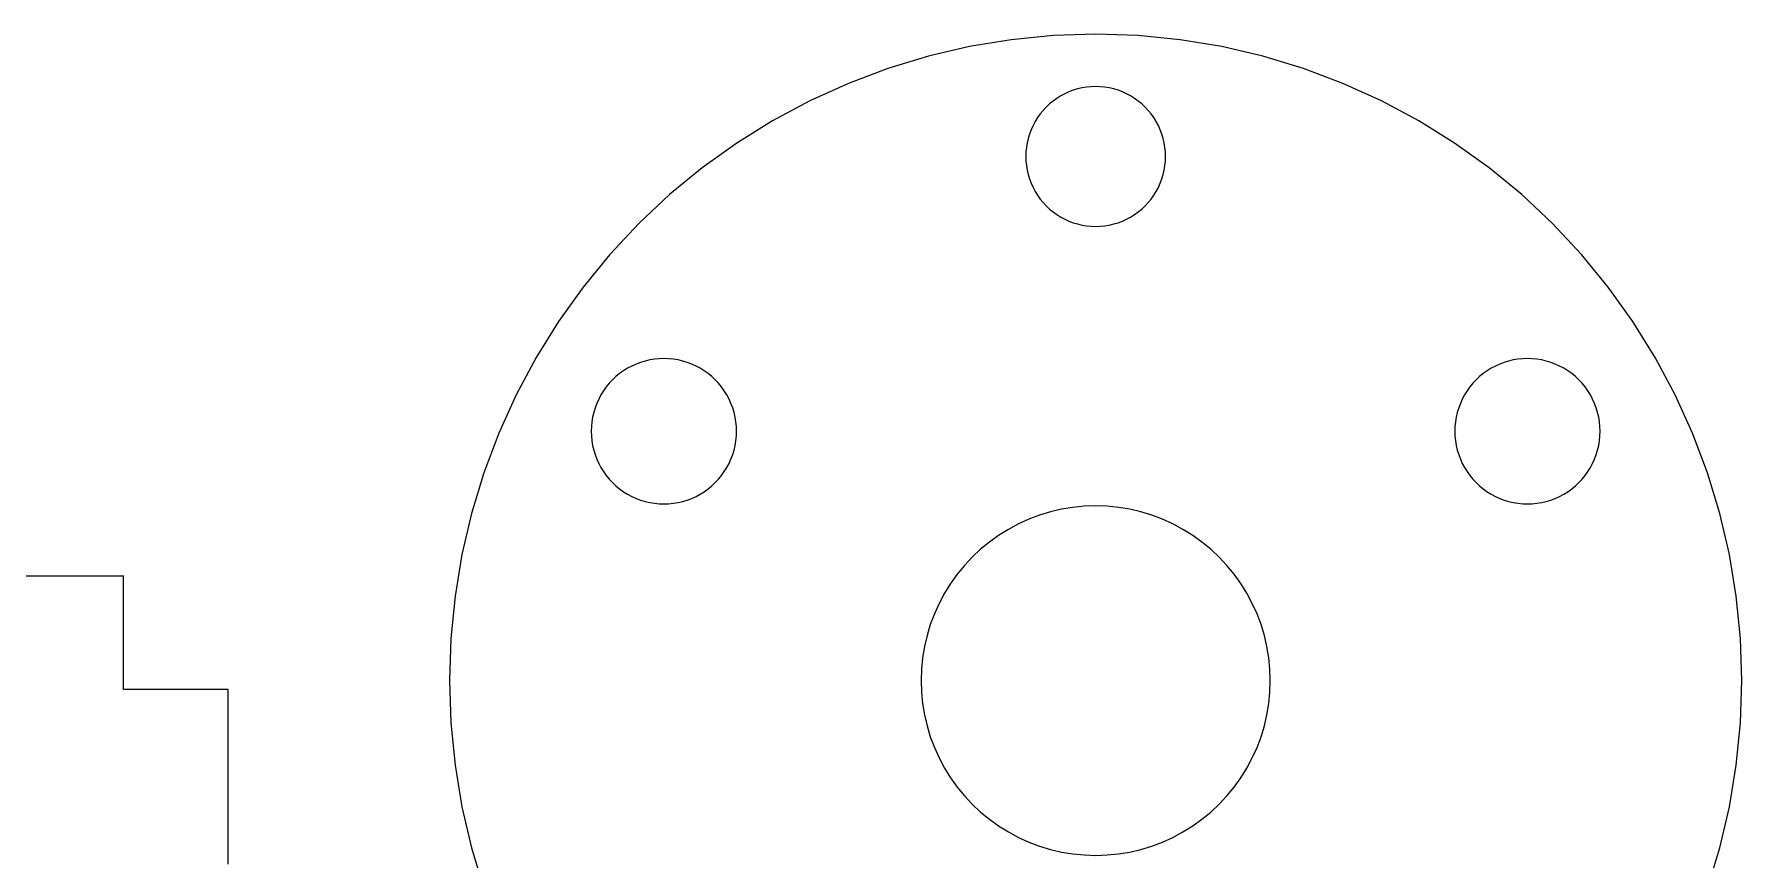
# Model space of a CAD drawing. Extents: x -403 to 403, y -278 to 278.
# Drawn here: x -43.33 to 5.57, y -184.96 to -161.33 of the extents above; entities that cross this region are included whole.
import ezdxf

# ---------------------------------------------------------------- set-up
doc = ezdxf.new("R2010")
doc.units = 0
doc.layers.get('0').update_dxf_attribs({"linetype": 'CONTINUOUS'})

msp = doc.modelspace()

# ---------------------------------------------------------------- linework, layer by layer
for p, q in [((-12.935, -161.33), (-14.145, -161.369)), ((-11.725, -161.369), (-12.935, -161.33)), ((-16.544, -161.685), (-17.723, -161.96)), ((-15.35, -161.488), (-16.544, -161.685)), ((-14.145, -161.369), (-15.35, -161.488)), ((-10.52, -161.488), (-11.725, -161.369)), ((-9.326, -161.685), (-10.52, -161.488)), ((-8.147, -161.96), (-9.326, -161.685)), ((-18.881, -162.312), (-20.014, -162.738)), ((-17.723, -161.96), (-18.881, -162.312)), ((-6.988, -162.312), (-8.147, -161.96)), ((-5.855, -162.738), (-6.988, -162.312)), ((-20.014, -162.738), (-21.117, -163.238)), ((-4.752, -163.238), (-5.855, -162.738)), ((-21.117, -163.238), (-22.185, -163.808)), ((-14.152, -163.243), (-14.253, -163.326)), ((-14.046, -163.167), (-14.152, -163.243)), ((-13.935, -163.098), (-14.046, -163.167)), ((-13.819, -163.036), (-13.935, -163.098)), ((-13.7, -162.982), (-13.819, -163.036)), ((-13.578, -162.936), (-13.7, -162.982)), ((-13.452, -162.898), (-13.578, -162.936)), ((-13.325, -162.868), (-13.452, -162.898)), ((-13.196, -162.847), (-13.325, -162.868)), ((-13.066, -162.834), (-13.196, -162.847)), ((-12.935, -162.83), (-13.066, -162.834)), ((-12.804, -162.834), (-12.935, -162.83)), ((-12.674, -162.847), (-12.804, -162.834)), ((-12.545, -162.868), (-12.674, -162.847)), ((-12.417, -162.898), (-12.545, -162.868)), ((-12.292, -162.936), (-12.417, -162.898)), ((-12.169, -162.982), (-12.292, -162.936)), ((-12.05, -163.036), (-12.169, -162.982)), ((-11.935, -163.098), (-12.05, -163.036)), ((-11.824, -163.167), (-11.935, -163.098)), ((-11.717, -163.243), (-11.824, -163.167)), ((-11.616, -163.326), (-11.717, -163.243)), ((-3.685, -163.808), (-4.752, -163.238)), ((-14.598, -163.719), (-14.667, -163.83)), ((-14.522, -163.612), (-14.598, -163.719)), ((-14.438, -163.511), (-14.522, -163.612)), ((-14.349, -163.416), (-14.438, -163.511)), ((-14.253, -163.326), (-14.349, -163.416)), ((-11.521, -163.416), (-11.616, -163.326)), ((-11.431, -163.511), (-11.521, -163.416)), ((-11.348, -163.612), (-11.431, -163.511)), ((-11.272, -163.719), (-11.348, -163.612)), ((-11.203, -163.83), (-11.272, -163.719)), ((-22.185, -163.808), (-23.213, -164.448)), ((-14.829, -164.187), (-14.867, -164.312)), ((-14.783, -164.064), (-14.829, -164.187)), ((-14.729, -163.945), (-14.783, -164.064)), ((-14.667, -163.83), (-14.729, -163.945)), ((-11.141, -163.945), (-11.203, -163.83)), ((-11.087, -164.064), (-11.141, -163.945)), ((-11.041, -164.187), (-11.087, -164.064)), ((-11.003, -164.312), (-11.041, -164.187)), ((-2.657, -164.448), (-3.685, -163.808)), ((-23.213, -164.448), (-24.197, -165.153)), ((-14.931, -164.699), (-14.935, -164.83)), ((-14.918, -164.569), (-14.931, -164.699)), ((-14.896, -164.44), (-14.918, -164.569)), ((-14.867, -164.312), (-14.896, -164.44)), ((-10.973, -164.44), (-11.003, -164.312)), ((-10.952, -164.569), (-10.973, -164.44)), ((-10.939, -164.699), (-10.952, -164.569)), ((-10.935, -164.83), (-10.939, -164.699)), ((-1.673, -165.153), (-2.657, -164.448)), ((-24.197, -165.153), (-25.133, -165.921)), ((-14.935, -164.83), (-14.931, -164.961)), ((-14.931, -164.961), (-14.918, -165.091)), ((-14.918, -165.091), (-14.896, -165.22)), ((-14.896, -165.22), (-14.867, -165.347)), ((-11.003, -165.347), (-10.973, -165.22)), ((-10.973, -165.22), (-10.952, -165.091)), ((-10.952, -165.091), (-10.939, -164.961)), ((-10.939, -164.961), (-10.935, -164.83)), ((-0.737, -165.921), (-1.673, -165.153)), ((-14.867, -165.347), (-14.829, -165.473)), ((-14.829, -165.473), (-14.783, -165.595)), ((-14.783, -165.595), (-14.729, -165.714)), ((-14.729, -165.714), (-14.667, -165.83)), ((-11.203, -165.83), (-11.141, -165.714)), ((-11.141, -165.714), (-11.087, -165.595)), ((-11.087, -165.595), (-11.041, -165.473)), ((-11.041, -165.473), (-11.003, -165.347)), ((-25.133, -165.921), (-26.016, -166.748)), ((-14.667, -165.83), (-14.598, -165.941)), ((-14.598, -165.941), (-14.522, -166.047)), ((-14.522, -166.047), (-14.438, -166.148)), ((-14.438, -166.148), (-14.349, -166.244)), ((-11.521, -166.244), (-11.431, -166.148)), ((-11.431, -166.148), (-11.348, -166.047)), ((-11.348, -166.047), (-11.272, -165.941)), ((-11.272, -165.941), (-11.203, -165.83)), ((0.147, -166.748), (-0.737, -165.921)), ((-14.349, -166.244), (-14.253, -166.333)), ((-14.253, -166.333), (-14.152, -166.416)), ((-14.152, -166.416), (-14.046, -166.493)), ((-14.046, -166.493), (-13.935, -166.562)), ((-13.935, -166.562), (-13.819, -166.624)), ((-13.819, -166.624), (-13.7, -166.678)), ((-13.7, -166.678), (-13.578, -166.724)), ((-12.292, -166.724), (-12.169, -166.678)), ((-12.169, -166.678), (-12.05, -166.624)), ((-12.05, -166.624), (-11.935, -166.562)), ((-11.935, -166.562), (-11.824, -166.493)), ((-11.824, -166.493), (-11.717, -166.416)), ((-11.717, -166.416), (-11.616, -166.333)), ((-11.616, -166.333), (-11.521, -166.244)), ((-26.016, -166.748), (-26.844, -167.632)), ((-13.578, -166.724), (-13.452, -166.762)), ((-13.452, -166.762), (-13.325, -166.791)), ((-13.325, -166.791), (-13.196, -166.813)), ((-13.196, -166.813), (-13.066, -166.825)), ((-13.066, -166.825), (-12.935, -166.83)), ((-12.935, -166.83), (-12.804, -166.825)), ((-12.804, -166.825), (-12.674, -166.813)), ((-12.674, -166.813), (-12.545, -166.791)), ((-12.545, -166.791), (-12.417, -166.762)), ((-12.417, -166.762), (-12.292, -166.724)), ((0.974, -167.632), (0.147, -166.748)), ((-26.844, -167.632), (-27.612, -168.568)), ((1.742, -168.568), (0.974, -167.632)), ((-27.612, -168.568), (-28.317, -169.552)), ((2.447, -169.552), (1.742, -168.568)), ((-28.317, -169.552), (-28.956, -170.58)), ((3.087, -170.58), (2.447, -169.552)), ((-28.956, -170.58), (-29.527, -171.647)), ((-25.569, -170.63), (-25.703, -170.652)), ((-25.433, -170.617), (-25.569, -170.63)), ((-25.297, -170.612), (-25.433, -170.617)), ((-25.161, -170.617), (-25.297, -170.612)), ((-25.026, -170.63), (-25.161, -170.617)), ((-24.892, -170.652), (-25.026, -170.63)), ((-0.844, -170.63), (-0.978, -170.652)), ((-0.708, -170.617), (-0.844, -170.63)), ((-0.572, -170.612), (-0.708, -170.617)), ((-0.436, -170.617), (-0.572, -170.612)), ((-0.301, -170.63), (-0.436, -170.617)), ((-0.166, -170.652), (-0.301, -170.63)), ((3.657, -171.647), (3.087, -170.58)), ((-26.564, -171.042), (-26.669, -171.128)), ((-26.453, -170.963), (-26.564, -171.042)), ((-26.337, -170.891), (-26.453, -170.963)), ((-26.217, -170.827), (-26.337, -170.891)), ((-26.093, -170.771), (-26.217, -170.827)), ((-25.966, -170.723), (-26.093, -170.771)), ((-25.836, -170.683), (-25.966, -170.723)), ((-25.703, -170.652), (-25.836, -170.683)), ((-24.759, -170.683), (-24.892, -170.652)), ((-24.629, -170.723), (-24.759, -170.683)), ((-24.501, -170.771), (-24.629, -170.723)), ((-24.377, -170.827), (-24.501, -170.771)), ((-24.257, -170.891), (-24.377, -170.827)), ((-24.142, -170.963), (-24.257, -170.891)), ((-24.031, -171.042), (-24.142, -170.963)), ((-23.926, -171.128), (-24.031, -171.042)), ((-1.838, -171.042), (-1.944, -171.128)), ((-1.728, -170.963), (-1.838, -171.042)), ((-1.612, -170.891), (-1.728, -170.963)), ((-1.492, -170.827), (-1.612, -170.891)), ((-1.368, -170.771), (-1.492, -170.827)), ((-1.241, -170.723), (-1.368, -170.771)), ((-1.111, -170.683), (-1.241, -170.723)), ((-0.978, -170.652), (-1.111, -170.683)), ((-0.034, -170.683), (-0.166, -170.652)), ((0.096, -170.723), (-0.034, -170.683)), ((0.224, -170.771), (0.096, -170.723)), ((0.348, -170.827), (0.224, -170.771)), ((0.468, -170.891), (0.348, -170.827)), ((0.583, -170.963), (0.468, -170.891)), ((0.694, -171.042), (0.583, -170.963)), ((0.799, -171.128), (0.694, -171.042)), ((-27.027, -171.537), (-27.099, -171.652)), ((-26.948, -171.426), (-27.027, -171.537)), ((-26.861, -171.321), (-26.948, -171.426)), ((-26.768, -171.221), (-26.861, -171.321)), ((-26.669, -171.128), (-26.768, -171.221)), ((-23.827, -171.221), (-23.926, -171.128)), ((-23.734, -171.321), (-23.827, -171.221)), ((-23.647, -171.426), (-23.734, -171.321)), ((-23.568, -171.537), (-23.647, -171.426)), ((-23.496, -171.652), (-23.568, -171.537)), ((-2.302, -171.537), (-2.374, -171.652)), ((-2.222, -171.426), (-2.302, -171.537)), ((-2.136, -171.321), (-2.222, -171.426)), ((-2.043, -171.221), (-2.136, -171.321)), ((-1.944, -171.128), (-2.043, -171.221)), ((0.899, -171.221), (0.799, -171.128)), ((0.992, -171.321), (0.899, -171.221)), ((1.078, -171.426), (0.992, -171.321)), ((1.157, -171.537), (1.078, -171.426)), ((1.229, -171.652), (1.157, -171.537)), ((-29.527, -171.647), (-30.027, -172.75)), ((-27.267, -172.024), (-27.307, -172.154)), ((-27.219, -171.896), (-27.267, -172.024)), ((-27.163, -171.772), (-27.219, -171.896)), ((-27.099, -171.652), (-27.163, -171.772)), ((-23.432, -171.772), (-23.496, -171.652)), ((-23.376, -171.896), (-23.432, -171.772)), ((-23.328, -172.024), (-23.376, -171.896)), ((-23.288, -172.154), (-23.328, -172.024)), ((-2.542, -172.024), (-2.581, -172.154)), ((-2.494, -171.896), (-2.542, -172.024)), ((-2.438, -171.772), (-2.494, -171.896)), ((-2.374, -171.652), (-2.438, -171.772)), ((1.293, -171.772), (1.229, -171.652)), ((1.349, -171.896), (1.293, -171.772)), ((1.397, -172.024), (1.349, -171.896)), ((1.437, -172.154), (1.397, -172.024)), ((4.157, -172.75), (3.657, -171.647)), ((-27.373, -172.556), (-27.377, -172.692)), ((-27.36, -172.421), (-27.373, -172.556)), ((-27.337, -172.286), (-27.36, -172.421)), ((-27.307, -172.154), (-27.337, -172.286)), ((-23.257, -172.286), (-23.288, -172.154)), ((-23.235, -172.421), (-23.257, -172.286)), ((-23.222, -172.556), (-23.235, -172.421)), ((-23.217, -172.692), (-23.222, -172.556)), ((-2.648, -172.556), (-2.652, -172.692)), ((-2.634, -172.421), (-2.648, -172.556)), ((-2.612, -172.286), (-2.634, -172.421)), ((-2.581, -172.154), (-2.612, -172.286)), ((1.468, -172.286), (1.437, -172.154)), ((1.49, -172.421), (1.468, -172.286)), ((1.503, -172.556), (1.49, -172.421)), ((1.508, -172.692), (1.503, -172.556)), ((-30.027, -172.75), (-30.453, -173.883)), ((-27.377, -172.692), (-27.373, -172.828)), ((-27.373, -172.828), (-27.36, -172.964)), ((-27.36, -172.964), (-27.337, -173.098)), ((-23.257, -173.098), (-23.235, -172.964)), ((-23.235, -172.964), (-23.222, -172.828)), ((-23.222, -172.828), (-23.217, -172.692)), ((-2.652, -172.692), (-2.648, -172.828)), ((-2.648, -172.828), (-2.634, -172.964)), ((-2.634, -172.964), (-2.612, -173.098)), ((1.468, -173.098), (1.49, -172.964)), ((1.49, -172.964), (1.503, -172.828)), ((1.503, -172.828), (1.508, -172.692)), ((4.583, -173.883), (4.157, -172.75)), ((-27.337, -173.098), (-27.307, -173.231)), ((-27.307, -173.231), (-27.267, -173.361)), ((-27.267, -173.361), (-27.219, -173.488)), ((-27.219, -173.488), (-27.163, -173.612)), ((-23.432, -173.612), (-23.376, -173.488)), ((-23.376, -173.488), (-23.328, -173.361)), ((-23.328, -173.361), (-23.288, -173.231)), ((-23.288, -173.231), (-23.257, -173.098)), ((-2.612, -173.098), (-2.581, -173.231)), ((-2.581, -173.231), (-2.542, -173.361)), ((-2.542, -173.361), (-2.494, -173.488)), ((-2.494, -173.488), (-2.438, -173.612)), ((1.293, -173.612), (1.349, -173.488)), ((1.349, -173.488), (1.397, -173.361)), ((1.397, -173.361), (1.437, -173.231)), ((1.437, -173.231), (1.468, -173.098)), ((-30.453, -173.883), (-30.804, -175.042)), ((-27.163, -173.612), (-27.099, -173.732)), ((-27.099, -173.732), (-27.027, -173.848)), ((-27.027, -173.848), (-26.948, -173.958)), ((-26.948, -173.958), (-26.861, -174.064)), ((-23.734, -174.064), (-23.647, -173.958)), ((-23.647, -173.958), (-23.568, -173.848)), ((-23.568, -173.848), (-23.496, -173.732)), ((-23.496, -173.732), (-23.432, -173.612)), ((-2.438, -173.612), (-2.374, -173.732)), ((-2.374, -173.732), (-2.302, -173.848)), ((-2.302, -173.848), (-2.222, -173.958)), ((-2.222, -173.958), (-2.136, -174.064)), ((0.992, -174.064), (1.078, -173.958)), ((1.078, -173.958), (1.157, -173.848)), ((1.157, -173.848), (1.229, -173.732)), ((1.229, -173.732), (1.293, -173.612)), ((4.935, -175.042), (4.583, -173.883)), ((-26.861, -174.064), (-26.768, -174.163)), ((-26.768, -174.163), (-26.669, -174.256)), ((-26.669, -174.256), (-26.564, -174.342)), ((-26.564, -174.342), (-26.453, -174.422)), ((-26.453, -174.422), (-26.337, -174.494)), ((-26.337, -174.494), (-26.217, -174.558)), ((-24.377, -174.558), (-24.257, -174.494)), ((-24.257, -174.494), (-24.142, -174.422)), ((-24.142, -174.422), (-24.031, -174.342)), ((-24.031, -174.342), (-23.926, -174.256)), ((-23.926, -174.256), (-23.827, -174.163)), ((-23.827, -174.163), (-23.734, -174.064)), ((-2.136, -174.064), (-2.043, -174.163)), ((-2.043, -174.163), (-1.944, -174.256)), ((-1.944, -174.256), (-1.838, -174.342)), ((-1.838, -174.342), (-1.728, -174.422)), ((-1.728, -174.422), (-1.612, -174.494)), ((-1.612, -174.494), (-1.492, -174.558)), ((0.348, -174.558), (0.468, -174.494)), ((0.468, -174.494), (0.583, -174.422)), ((0.583, -174.422), (0.694, -174.342)), ((0.694, -174.342), (0.799, -174.256)), ((0.799, -174.256), (0.899, -174.163)), ((0.899, -174.163), (0.992, -174.064)), ((-26.217, -174.558), (-26.093, -174.614)), ((-26.093, -174.614), (-25.966, -174.662)), ((-25.966, -174.662), (-25.836, -174.701)), ((-25.836, -174.701), (-25.703, -174.732)), ((-25.703, -174.732), (-25.569, -174.754)), ((-25.569, -174.754), (-25.433, -174.768)), ((-25.433, -174.768), (-25.297, -174.772)), ((-25.297, -174.772), (-25.161, -174.768)), ((-25.161, -174.768), (-25.026, -174.754)), ((-25.026, -174.754), (-24.892, -174.732)), ((-24.892, -174.732), (-24.759, -174.701)), ((-24.759, -174.701), (-24.629, -174.662)), ((-24.629, -174.662), (-24.501, -174.614)), ((-24.501, -174.614), (-24.377, -174.558)), ((-14.229, -175), (-14.542, -175.095)), ((-13.91, -174.926), (-14.229, -175)), ((-13.587, -174.873), (-13.91, -174.926)), ((-13.262, -174.84), (-13.587, -174.873)), ((-12.935, -174.83), (-13.262, -174.84)), ((-12.608, -174.84), (-12.935, -174.83)), ((-12.282, -174.873), (-12.608, -174.84)), ((-11.959, -174.926), (-12.282, -174.873)), ((-11.641, -175), (-11.959, -174.926)), ((-11.328, -175.095), (-11.641, -175)), ((-1.492, -174.558), (-1.368, -174.614)), ((-1.368, -174.614), (-1.241, -174.662)), ((-1.241, -174.662), (-1.111, -174.701)), ((-1.111, -174.701), (-0.978, -174.732)), ((-0.978, -174.732), (-0.844, -174.754)), ((-0.844, -174.754), (-0.708, -174.768)), ((-0.708, -174.768), (-0.572, -174.772)), ((-0.572, -174.772), (-0.436, -174.768)), ((-0.436, -174.768), (-0.301, -174.754)), ((-0.301, -174.754), (-0.166, -174.732)), ((-0.166, -174.732), (-0.034, -174.701)), ((-0.034, -174.701), (0.096, -174.662)), ((0.096, -174.662), (0.224, -174.614)), ((0.224, -174.614), (0.348, -174.558)), ((-30.804, -175.042), (-31.079, -176.221)), ((-15.435, -175.5), (-15.713, -175.672)), ((-15.146, -175.345), (-15.435, -175.5)), ((-14.848, -175.21), (-15.146, -175.345)), ((-14.542, -175.095), (-14.848, -175.21)), ((-11.021, -175.21), (-11.328, -175.095)), ((-10.723, -175.345), (-11.021, -175.21)), ((-10.435, -175.5), (-10.723, -175.345)), ((-10.157, -175.672), (-10.435, -175.5)), ((5.21, -176.221), (4.935, -175.042)), ((-15.979, -175.863), (-16.232, -176.071)), ((-15.713, -175.672), (-15.979, -175.863)), ((-9.891, -175.863), (-10.157, -175.672)), ((-9.638, -176.071), (-9.891, -175.863)), ((-31.079, -176.221), (-31.277, -177.415)), ((-16.47, -176.294), (-16.694, -176.533)), ((-16.232, -176.071), (-16.47, -176.294)), ((-9.399, -176.294), (-9.638, -176.071)), ((-9.176, -176.533), (-9.399, -176.294)), ((5.407, -177.415), (5.21, -176.221)), ((-44.773, -176.835), (-40.773, -176.835)), ((-40.773, -180.085), (-40.773, -176.835)), ((-16.902, -176.786), (-17.092, -177.052)), ((-16.694, -176.533), (-16.902, -176.786)), ((-8.968, -176.786), (-9.176, -176.533)), ((-8.777, -177.052), (-8.968, -176.786)), ((-31.277, -177.415), (-31.395, -178.62)), ((-17.265, -177.33), (-17.419, -177.618)), ((-17.092, -177.052), (-17.265, -177.33)), ((-8.605, -177.33), (-8.777, -177.052)), ((-8.45, -177.618), (-8.605, -177.33)), ((5.526, -178.62), (5.407, -177.415)), ((-17.554, -177.916), (-17.669, -178.223)), ((-17.419, -177.618), (-17.554, -177.916)), ((-8.315, -177.916), (-8.45, -177.618)), ((-8.2, -178.223), (-8.315, -177.916)), ((-17.669, -178.223), (-17.764, -178.536)), ((-8.105, -178.536), (-8.2, -178.223)), ((-31.395, -178.62), (-31.435, -179.83)), ((-17.839, -178.854), (-17.892, -179.177)), ((-17.764, -178.536), (-17.839, -178.854)), ((-8.031, -178.854), (-8.105, -178.536)), ((-7.978, -179.177), (-8.031, -178.854)), ((5.565, -179.83), (5.526, -178.62)), ((-17.892, -179.177), (-17.924, -179.503)), ((-7.946, -179.503), (-7.978, -179.177)), ((-31.435, -179.83), (-31.395, -181.04)), ((-17.924, -179.503), (-17.935, -179.83)), ((-17.935, -179.83), (-17.924, -180.157)), ((-7.935, -179.83), (-7.946, -179.503)), ((-7.946, -180.157), (-7.935, -179.83)), ((5.526, -181.04), (5.565, -179.83)), ((-37.773, -180.085), (-40.773, -180.085)), ((-37.773, -185.085), (-37.773, -180.085)), ((-17.924, -180.157), (-17.892, -180.482)), ((-7.978, -180.482), (-7.946, -180.157)), ((-17.892, -180.482), (-17.839, -180.805)), ((-17.839, -180.805), (-17.764, -181.124)), ((-8.105, -181.124), (-8.031, -180.805)), ((-8.031, -180.805), (-7.978, -180.482)), ((-31.395, -181.04), (-31.277, -182.245)), ((-17.764, -181.124), (-17.669, -181.437)), ((-8.2, -181.437), (-8.105, -181.124)), ((5.407, -182.245), (5.526, -181.04)), ((-17.669, -181.437), (-17.554, -181.743)), ((-17.554, -181.743), (-17.419, -182.041)), ((-8.45, -182.041), (-8.315, -181.743)), ((-8.315, -181.743), (-8.2, -181.437)), ((-31.277, -182.245), (-31.079, -183.439)), ((-17.419, -182.041), (-17.265, -182.33)), ((-17.265, -182.33), (-17.092, -182.608)), ((-8.777, -182.608), (-8.605, -182.33)), ((-8.605, -182.33), (-8.45, -182.041)), ((5.21, -183.439), (5.407, -182.245)), ((-17.092, -182.608), (-16.902, -182.874)), ((-8.968, -182.874), (-8.777, -182.608)), ((-16.902, -182.874), (-16.694, -183.127)), ((-16.694, -183.127), (-16.47, -183.365)), ((-9.399, -183.365), (-9.176, -183.127)), ((-9.176, -183.127), (-8.968, -182.874)), ((-31.079, -183.439), (-30.804, -184.618)), ((-16.47, -183.365), (-16.232, -183.589)), ((-16.232, -183.589), (-15.979, -183.797)), ((-15.979, -183.797), (-15.713, -183.987)), ((-10.157, -183.987), (-9.891, -183.797)), ((-9.891, -183.797), (-9.638, -183.589)), ((-9.638, -183.589), (-9.399, -183.365)), ((4.935, -184.618), (5.21, -183.439)), ((-15.713, -183.987), (-15.435, -184.16)), ((-15.435, -184.16), (-15.146, -184.314)), ((-15.146, -184.314), (-14.848, -184.449)), ((-11.021, -184.449), (-10.723, -184.314)), ((-10.723, -184.314), (-10.435, -184.16)), ((-10.435, -184.16), (-10.157, -183.987)), ((-30.804, -184.618), (-30.453, -185.776)), ((-14.848, -184.449), (-14.542, -184.564)), ((-14.542, -184.564), (-14.229, -184.659)), ((-14.229, -184.659), (-13.91, -184.734)), ((-13.91, -184.734), (-13.587, -184.787)), ((-13.587, -184.787), (-13.262, -184.819)), ((-12.608, -184.819), (-12.282, -184.787)), ((-12.282, -184.787), (-11.959, -184.734)), ((-11.959, -184.734), (-11.641, -184.659)), ((-11.641, -184.659), (-11.328, -184.564)), ((-11.328, -184.564), (-11.021, -184.449)), ((4.583, -185.776), (4.935, -184.618)), ((-13.262, -184.819), (-12.935, -184.83)), ((-12.935, -184.83), (-12.608, -184.819))]:
    msp.add_line(p, q)

doc.saveas('drawing.dxf')
